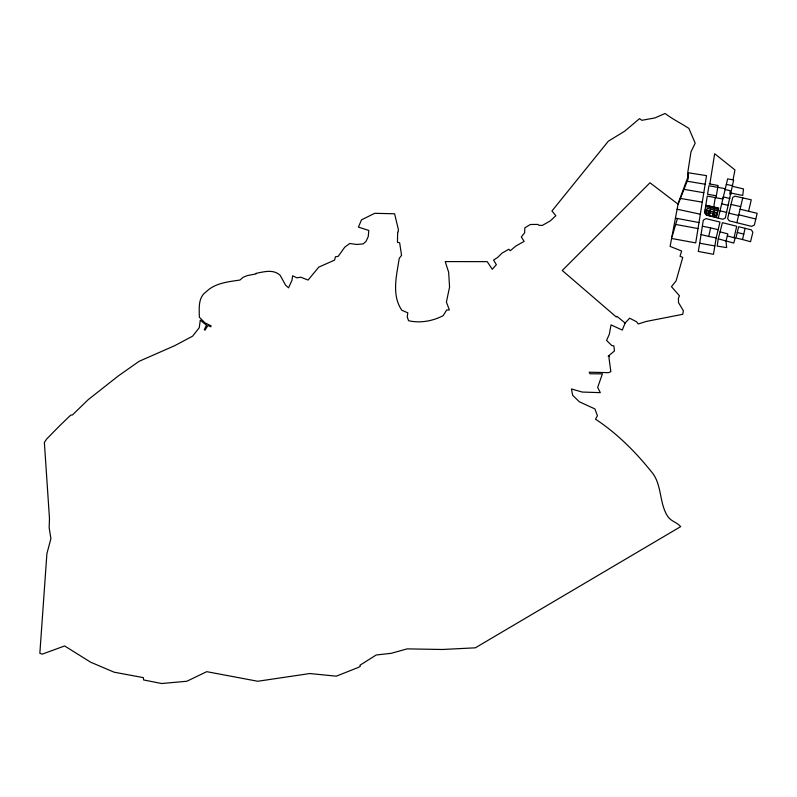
<?xml version="1.0" encoding="UTF-8"?>
<svg xmlns="http://www.w3.org/2000/svg" width="797" height="797" viewBox="0 0 797 797"><rect width="100%" height="100%" fill="white"/><g stroke="black" fill="none" stroke-linecap="round" stroke-linejoin="round"><path stroke-width="1.2" d="M734.027 237.725L736.727 226.238L722.401 222.682L718.276 238.841L717.18 246.114L726.645 247.588L726.017 240.953L727.85 233.929L720.07 231.797M699.706 243.234L703.303 220.131L705.973 218.607L719.96 222.084L716.194 237.895L713.464 254.283L698.292 251.434L699.706 243.234L714.809 245.924M713.773 206.941L715.228 197.586M671.592 238.472L695.711 242.896L706.541 175.649L688.289 172.76L688.15 178.677L677.918 204.899L670.108 246.393L681.634 251.005L680.02 256.305L682.75 257.401L676.095 280.883L671.463 286.651L679.472 295.807L678.426 298.208L678.496 302.591L683.388 310.75L682.75 314.307L646.237 321.45L638.317 323.971L636.434 321.689L629.63 318.192L625.127 323.014L622.278 330.058L611.03 324.887L609.346 334.192L606.567 340.468L611.857 345.569L613.839 345.838L614.477 350.929L608.151 356.269L609.436 356.359L608.978 357.793L610.841 371.701L608.48 372.657L589.182 372.199L590.029 373.763L602.412 373.863L597.66 387.402L600.32 392.642L582.248 392.054L571.439 388.976L572.674 395.312L579.439 401.847L594.931 408.931L597.411 415.775L595.498 419.172C617.027 433.339 635.388 451.76 651.468 471.784C662.237 484.287 658.96 502.947 667.707 516.386C670.964 521.348 676.972 522.274 680.688 526.618L475.341 647.822L442.305 649.485L407.147 648.878L391.128 653.321L376.214 654.985L359.925 665.256L360.354 666.182L358.56 667.348L336.264 676.175L309.764 673.545L257.76 681.266L206.742 671.672L186.867 681.246L161.652 683.527L143.599 679.941L143.33 677.619L114.13 672.19L90.639 662.197L64.637 645.959L42.171 654.158L39.85 653.291L46.903 553.636L50.908 538.613L49.155 527.664L49.484 518.598L44.363 442.455L46.774 438.888L59.347 426.106L70.704 415.107L72.417 414.988L88.188 399.676L118.205 376.015L139.106 361.32L174.722 345.679L192.645 336.135L199.25 327.697L200.266 320.185L206.483 325.186L204.271 329.789L204.998 330.147L207.927 325.425L210.846 326.82L210.986 325.804L204.829 322.785L199.34 317.196C199.27 308.479 197.865 297.51 206.164 291.792C215.041 282.985 228.261 281.799 239.997 280.026L243.195 277.256L247.379 275.563L256.086 273.919L256.026 273.341C264.056 271.807 273.471 268.898 280.255 275.423L285.535 285.097L288.534 287.817L292.011 280.185L292.579 275.782L296.902 277.804L300.808 277.207L308.07 280.066L318.8 267.115L334.571 260.131L335.477 256.734L338.177 256.365L344.792 247.14L349.783 243.493L356.777 244.47L363.233 243.892L366.052 241.352L368.264 236.48L368.782 230.453L358.411 227.105L361.509 219.852L374.71 213.307L394.615 213.785L398.351 229.406L398.261 231.907L397.643 232.176L397.464 242.368L399.646 242.736L401.549 255.359L399.247 258.328C396.667 275.224 391.337 294.84 401.798 310.232L407.795 312.832L407.257 316.907L408.542 320.703C419.999 323.403 432.691 321.111 443.102 315.702L446.709 309.983L449.349 309.983L446.41 302.033L449.568 287.059L448.641 272.215L445.204 261.585L487.226 261.645L492.277 269.276L496.352 264.724L493.592 260.041L497.746 257.371L502.06 253.087L508.835 249.242L510.329 250.706L515.818 246.044L524.137 241.371L521.318 236.978L524.615 232.794L524.844 227.842L530.334 224.495L537.855 224.425L538.822 225.242L542.319 225.441L550.338 220.859L555.848 215.688L551.932 210.996L608.34 141.189L624.659 131.196L639.563 118.633L641.864 120.307L654.985 117.906L665.096 113.473C672.638 119.261 680.857 123.146 688.867 128.387L695.193 143.151L690.989 151.858L687.891 171.694L688.01 176.854L677.898 204.042M709.858 183.977L714.67 153.741L734.954 169.93L733.051 179.863M715.985 197.726L718.087 185.512L709.22 183.858M729.903 198.503L723.248 196.939L722.74 199.021L707.278 196.072L704.618 212.749L706.441 215.17L722.879 219.275L725.34 217.96L733.668 179.983L727.641 178.867L718.286 218.129M716.194 237.895L708.772 236.46L710.595 227.892L702.356 226.179M708.772 236.46L701.051 234.547M742.525 239.528L735.92 237.954L738.689 226.727L751.392 229.885L752.856 232.256L750.535 241.72L742.525 239.528L745.095 228.321M748.582 211.255L751.262 199.808L734.964 196.162L732.742 197.387L728.916 213.168L727.661 218.567L729.185 220.799L751.651 226.378L754.38 225.003L757.15 213.317L740.084 209.203M736.876 222.712L742.794 197.726M716.364 217.651L718.695 207.947L705.803 205.317M709.021 215.489L710.555 209.143M709.33 215.569L710.396 211.185M713.704 208.435L713.973 207.32M712.458 216.326L713.524 211.942M712.777 216.405L714.311 210.049M714.411 215.12L715.088 212.321M716.652 212.699L715.975 215.499L712.847 214.742M717.459 209.342L717.728 208.226L706.481 205.506L706.202 206.622M705.704 210.049L705.026 212.849L709.719 213.985M706.59 213.227L707.268 210.428M708.154 213.606L708.832 210.806M709.958 207.529L710.227 206.413M672.07 236.739L677.43 218.498M687.153 181.218L705.176 184.237M683.985 189.347L703.841 192.725M680.439 198.433L702.346 202.179M725.26 188.68L708.922 185.771L707.567 194.219L716.314 195.823M675.766 224.465L698.172 228.59M675.418 218.119L699.118 222.572M726.286 184.416L732.592 185.671M731.178 193.103L742.724 195.484L743.521 188.929L732.473 186.319M677.101 209.213L700.433 214.244M731.048 204.47L740.692 206.632M725.061 189.517L730.211 190.692L729.813 193.97L730.899 194.269M721.624 203.803L728.299 205.377M728.916 213.168L738.59 215.469M710.595 227.892L718.147 229.675M705.614 206.483L718.316 209.551M705.066 209.9L717.499 212.909M710.007 212.769L713.136 213.526M738.759 214.762L755.795 219.026M720 210.787L726.635 212.45M737.275 232.455L743.77 234.129M727.332 235.932L735.143 238.024L733.758 243.075L718.276 238.841M678.167 204.251L649.993 182.782L562.254 270.472L616.34 317.037L616.898 316.309L625.127 323.014M717.669 210.856L716.134 217.212L706.64 214.921L705.803 213.815L707.138 208.316L717.669 210.856"/></g></svg>
